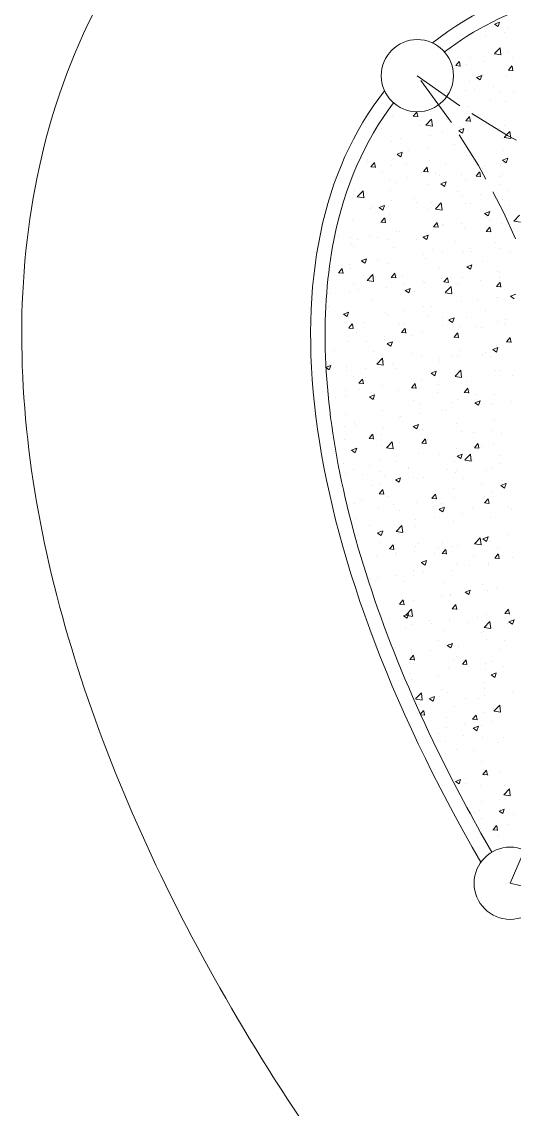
# Model space of a CAD drawing. Header units: millimetres. Extents: x 204 to 540, y 123 to 306.
# Drawn here: x 204.43 to 207.84, y 154.02 to 161.54 of the extents above; entities that cross this region are included whole.
import ezdxf

# ---------------------------------------------------------------- set-up
doc = ezdxf.new("R2010")
doc.units = ezdxf.units.MM
doc.header["$LTSCALE"] = 0.03
doc.linetypes.add('ACAD_ISO02W100', pattern=[15, 12, -3])
for name, color, linetype, lineweight in [('Banquetas', 253, 'Continuous', 0), ('Detalles de pisos', 40, 'Continuous', 0), ('Muros', 254, 'Continuous', 0), ('Proyeccion Trabes', 7, 'ACAD_ISO02W100', 0), ('Áreas verdes', 72, 'Continuous', 0)]:
    doc.layers.add(name, color=color, linetype=linetype, lineweight=lineweight)

msp = doc.modelspace()

# ---------------------------------------------------------------- linework, layer by layer
at = {"layer": 'Banquetas'}
msp.add_open_spline([(205.6832, 162.6535), (205.3916, 162.3619), (205.1467, 162.0247), (204.7695, 161.3057), (204.6364, 160.9251), (204.4668, 160.1546), (204.4295, 159.7644), (204.43, 158.6046), (204.5735, 157.835), (205.0627, 156.3026), (205.4108, 155.5385), (206.2728, 154.0378), (206.7874, 153.3017), (207.725, 152.1647), (208.1089, 151.7427), (208.512, 151.3397)], degree=3, knots=[0, 0, 0, 0, 0.15466, 0.15466, 0.30932, 0.30932, 0.46398, 0.46398, 0.769599, 0.769599, 1.075219, 1.075219, 1.380838, 1.380838, 1.570881, 1.570881, 1.570881, 1.570881], dxfattribs=at)
at = {"layer": 'Detalles de pisos'}
for start_param, end_param in [(5.199091, 6.224485), (6.341885, 7.367276)]:
    msp.add_ellipse((212.7542, 155.5825), major_axis=(-5.6569, 5.6569), ratio=0.5, start_param=start_param, end_param=end_param, dxfattribs=at)
for points, knots in [([(212.5392, 160.6527), (212.3836, 160.7429), (212.2282, 160.8283), (211.3036, 161.3084), (210.5501, 161.583), (209.182, 161.8467), (208.5685, 161.8355), (207.7969, 161.608), (207.5589, 161.489), (207.3561, 161.3334)], [5.202112, 5.202112, 5.202112, 5.202112, 5.276557, 5.276557, 5.646922, 5.646922, 6.017286, 6.017286, 6.217527, 6.217527, 6.217527, 6.217527]), ([(207.0033, 160.9806), (206.8034, 160.7201), (206.6639, 160.4012), (206.4981, 159.5648), (206.511, 159.0178), (206.7533, 157.8192), (206.9825, 157.1682), (207.4222, 156.2677), (207.5477, 156.0328), (207.684, 155.7975)], [6.348833, 6.348833, 6.348833, 6.348833, 6.606014, 6.606014, 6.928843, 6.928843, 7.251671, 7.251671, 7.364254, 7.364254, 7.364254, 7.364254])]:
    msp.add_open_spline(points, degree=3, knots=knots, dxfattribs=at)
at = {"layer": 'Muros'}
for centre in [(207.1681, 161.1686), (207.8115, 155.5825)]:
    msp.add_circle(centre, 0.25, dxfattribs=at)
at = {"layer": 'Proyeccion Trabes'}
for centre, radius, start, end in [((210.5014, 165.5365), 5.4944, 232.65155, 294.20658), ((202.9779, 157.8558), 5.3415, 334.81128, 38.32999), ((206.7298, 149.558), 6.1208, 10.18436, 79.82104)]:
    msp.add_arc(centre, radius, start, end, dxfattribs=at)
at = {"layer": 'Áreas verdes'}
for p, q in [((207.7018, 161.5254), (207.7374, 161.539)), ((207.702, 161.525), (207.7273, 161.5079)), ((207.7274, 161.508), (207.7377, 161.5387)), ((207.6425, 161.4764), (207.6425, 161.4764)), ((207.6431, 161.4497), (207.6431, 161.4497)), ((207.7703, 161.4664), (207.7703, 161.4664)), ((207.7982, 161.4977), (207.7982, 161.4977)), ((207.7022, 161.3209), (207.7418, 161.3622)), ((207.7475, 161.3136), (207.7419, 161.3618)), ((207.3922, 161.3419), (207.3922, 161.3419)), ((207.5355, 161.2961), (207.5355, 161.2961)), ((207.6634, 161.3304), (207.6634, 161.3304)), ((207.7026, 161.3202), (207.7477, 161.3132)), ((207.7921, 161.3286), (207.7921, 161.3286)), ((207.829, 161.2914), (207.829, 161.2914)), ((207.434, 161.2381), (207.4643, 161.2355)), ((207.4342, 161.2383), (207.4587, 161.2674)), ((207.4654, 161.2341), (207.4596, 161.266)), ((207.5094, 161.2493), (207.5094, 161.2493)), ((207.6366, 161.2661), (207.6366, 161.2661)), ((207.7983, 161.2062), (207.8287, 161.2036)), ((207.7985, 161.2064), (207.823, 161.2356)), ((207.8298, 161.2023), (207.8239, 161.2341)), ((207.5782, 161.157), (207.6138, 161.1706)), ((207.5784, 161.1566), (207.6037, 161.1396)), ((207.6038, 161.1396), (207.6141, 161.1703)), ((207.6215, 161.1733), (207.6215, 161.1733)), ((207.7859, 161.1595), (207.7859, 161.1595)), ((207.503, 161.0657), (207.503, 161.0657)), ((207.5293, 161.127), (207.5293, 161.127)), ((207.5645, 161.0708), (207.5645, 161.0708)), ((207.6954, 161.0911), (207.6954, 161.0911)), ((207.7433, 161.0617), (207.7433, 161.0617)), ((207.8357, 161.0594), (207.8357, 161.0594)), ((207.3758, 161.049), (207.3758, 161.049)), ((207.4004, 161.0141), (207.4004, 161.0141)), ((207.447, 161.0109), (207.447, 161.0109)), ((207.6716, 161.0026), (207.6716, 161.0026)), ((207.7797, 160.9904), (207.7797, 160.9904)), ((207.1403, 160.888), (207.1648, 160.9172)), ((207.1716, 160.8839), (207.1657, 160.9158)), ((207.2623, 160.9221), (207.2623, 160.9221)), ((207.5231, 160.9579), (207.5231, 160.9579)), ((206.9211, 160.8355), (206.9211, 160.8355)), ((206.9984, 160.884), (206.9984, 160.884)), ((207.1401, 160.8879), (207.1705, 160.8852)), ((207.2274, 160.8261), (207.267, 160.8673)), ((207.2422, 160.8486), (207.2422, 160.8486)), ((207.2727, 160.8187), (207.2671, 160.8669)), ((207.3693, 160.8654), (207.3693, 160.8654)), ((207.5045, 160.856), (207.5348, 160.8534)), ((207.5047, 160.8561), (207.5291, 160.8853)), ((207.5359, 160.852), (207.5301, 160.8839)), ((207.5617, 160.8907), (207.5617, 160.8907)), ((207.641, 160.8331), (207.641, 160.8331)), ((206.9213, 160.8064), (206.9213, 160.8064)), ((207.1922, 160.8241), (207.1922, 160.8241)), ((207.2278, 160.8253), (207.2729, 160.8183)), ((207.3448, 160.7822), (207.3448, 160.7822)), ((207.4546, 160.7886), (207.4902, 160.8023)), ((207.4548, 160.7882), (207.4801, 160.7712)), ((207.4634, 160.8126), (207.4634, 160.8126)), ((207.4802, 160.7713), (207.4905, 160.802)), ((207.5169, 160.7887), (207.5169, 160.7887)), ((207.7346, 160.8012), (207.7346, 160.8012)), ((207.7696, 160.742), (207.8092, 160.7832)), ((207.7735, 160.8213), (207.7735, 160.8213)), ((207.8148, 160.7346), (207.8092, 160.7829)), ((206.9923, 160.7149), (206.9923, 160.7149)), ((207.0485, 160.7314), (207.0485, 160.7314)), ((207.2561, 160.753), (207.2561, 160.753)), ((207.4281, 160.6903), (207.4281, 160.6903)), ((207.7489, 160.7326), (207.7489, 160.7326)), ((207.7699, 160.7412), (207.8151, 160.7342)), ((206.7877, 160.606), (206.7877, 160.606)), ((207.0278, 160.6248), (207.0634, 160.6384)), ((207.028, 160.6244), (207.0532, 160.6073)), ((207.0534, 160.6074), (207.0637, 160.6381)), ((207.1085, 160.6483), (207.1085, 160.6483)), ((207.2357, 160.665), (207.2357, 160.665)), ((207.5108, 160.6196), (207.5108, 160.6196)), ((207.7674, 160.6522), (207.7674, 160.6522)), ((206.8221, 160.5759), (206.8221, 160.5759)), ((206.8462, 160.5377), (206.8766, 160.535)), ((206.8464, 160.5378), (206.8709, 160.567)), ((206.8777, 160.5337), (206.8718, 160.5655)), ((206.9861, 160.5458), (206.9861, 160.5458)), ((207.0933, 160.5645), (207.0933, 160.5645)), ((207.2108, 160.5059), (207.2353, 160.5351)), ((207.242, 160.5018), (207.2362, 160.5336)), ((207.2499, 160.5839), (207.2499, 160.5839)), ((207.3645, 160.553), (207.3645, 160.553)), ((207.6153, 160.5322), (207.6153, 160.5322)), ((207.62, 160.53), (207.62, 160.53)), ((207.6357, 160.5416), (207.6357, 160.5416)), ((207.7425, 160.549), (207.7425, 160.549)), ((207.7579, 160.5841), (207.7934, 160.5977)), ((207.758, 160.5837), (207.7833, 160.5667)), ((207.7835, 160.5667), (207.7938, 160.5974)), ((206.9292, 160.5077), (206.9292, 160.5077)), ((207.1021, 160.4646), (207.1021, 160.4646)), ((207.2004, 160.4962), (207.2004, 160.4962)), ((207.2106, 160.5058), (207.2409, 160.5031)), ((207.2945, 160.49), (207.2945, 160.49)), ((207.3238, 160.4791), (207.3238, 160.4791)), ((207.4716, 160.4848), (207.4716, 160.4848)), ((207.5749, 160.4739), (207.6053, 160.4712)), ((207.5751, 160.474), (207.5996, 160.5032)), ((207.6064, 160.4699), (207.6005, 160.5018)), ((207.7428, 160.4733), (207.7428, 160.4733)), ((207.7612, 160.483), (207.7612, 160.483)), ((206.7313, 160.3774), (206.7313, 160.3774)), ((206.9749, 160.4479), (206.9749, 160.4479)), ((207.0275, 160.4283), (207.0275, 160.4283)), ((207.2438, 160.4148), (207.2438, 160.4148)), ((207.331, 160.4202), (207.3666, 160.4339)), ((207.3312, 160.4199), (207.3565, 160.4028)), ((207.3566, 160.4029), (207.3669, 160.4336)), ((207.5046, 160.4505), (207.5046, 160.4505)), ((207.7418, 160.4184), (207.7418, 160.4184)), ((206.7211, 160.3177), (206.7211, 160.3177)), ((206.7233, 160.3441), (206.7233, 160.3441)), ((206.7526, 160.3312), (206.7922, 160.3725)), ((206.7529, 160.3305), (206.7981, 160.3235)), ((206.7979, 160.3239), (206.7923, 160.3721)), ((206.9799, 160.3767), (206.9799, 160.3767)), ((206.9922, 160.3063), (206.9922, 160.3063)), ((207.1493, 160.3167), (207.1493, 160.3167)), ((207.4455, 160.3676), (207.4455, 160.3676)), ((207.4816, 160.3318), (207.4816, 160.3318)), ((207.6088, 160.3486), (207.6088, 160.3486)), ((207.755, 160.3139), (207.755, 160.3139)), ((207.8012, 160.3739), (207.8012, 160.3739)), ((206.8413, 160.2475), (206.8413, 160.2475)), ((206.853, 160.2659), (206.853, 160.2659)), ((206.9042, 160.2564), (206.9398, 160.27)), ((206.9044, 160.256), (206.9296, 160.239)), ((206.9298, 160.239), (206.9401, 160.2697)), ((206.9684, 160.2643), (206.9684, 160.2643)), ((207.1608, 160.2896), (207.1608, 160.2896)), ((207.2376, 160.2456), (207.2376, 160.2456)), ((207.2634, 160.2948), (207.2634, 160.2948)), ((207.2948, 160.2472), (207.3343, 160.2884)), ((207.2951, 160.2464), (207.3403, 160.2394)), ((207.34, 160.2398), (207.3344, 160.288)), ((207.4984, 160.2814), (207.4984, 160.2814)), ((207.5346, 160.2833), (207.5346, 160.2833)), ((207.6343, 160.2157), (207.6698, 160.2293)), ((207.6598, 160.1984), (207.6701, 160.2291)), ((207.8058, 160.2719), (207.8058, 160.2719)), ((206.7171, 160.175), (206.7171, 160.175)), ((206.9167, 160.1555), (206.9471, 160.1529)), ((206.9169, 160.1557), (206.9414, 160.1849)), ((206.9482, 160.1516), (206.9423, 160.1834)), ((206.9737, 160.2076), (206.9737, 160.2076)), ((207.2813, 160.1238), (207.3057, 160.153)), ((207.6344, 160.2153), (207.6597, 160.1983)), ((207.6395, 160.1898), (207.6395, 160.1898)), ((207.6676, 160.1736), (207.6676, 160.1736)), ((207.8369, 160.1631), (207.8765, 160.2043)), ((207.8373, 160.1623), (207.8824, 160.1553)), ((207.0272, 160.0892), (207.0272, 160.0892)), ((207.047, 160.0881), (207.047, 160.0881)), ((207.2314, 160.0765), (207.2314, 160.0765)), ((207.2811, 160.1237), (207.3114, 160.121)), ((207.3125, 160.1197), (207.3067, 160.1515)), ((207.3433, 160.139), (207.3433, 160.139)), ((207.348, 160.1315), (207.348, 160.1315)), ((207.4752, 160.1482), (207.4752, 160.1482)), ((207.4922, 160.1123), (207.4922, 160.1123)), ((207.6454, 160.0918), (207.6758, 160.0891)), ((207.6456, 160.0919), (207.6701, 160.1211)), ((207.6769, 160.0878), (207.671, 160.1196)), ((207.7488, 160.1448), (207.7488, 160.1448)), ((206.6221, 160.0581), (206.6221, 160.0581)), ((206.7076, 160.0472), (206.7076, 160.0472)), ((206.711, 160.0059), (206.711, 160.0059)), ((206.7508, 160.0372), (206.7508, 160.0372)), ((206.8348, 160.0639), (206.8348, 160.0639)), ((206.8933, 160.0467), (206.8933, 160.0467)), ((206.9676, 160.0384), (206.9676, 160.0384)), ((207.1645, 160.0352), (207.1645, 160.0352)), ((207.2074, 160.0518), (207.243, 160.0655)), ((207.2076, 160.0515), (207.2329, 160.0344)), ((207.233, 160.0345), (207.2433, 160.0652)), ((207.4357, 160.0238), (207.4357, 160.0238)), ((207.7069, 160.0123), (207.7069, 160.0123)), ((206.7292, 159.9899), (206.7292, 159.9899)), ((207.0004, 159.9784), (207.0004, 159.9784)), ((207.2144, 159.9311), (207.2144, 159.9311)), ((207.2716, 159.967), (207.2716, 159.967)), ((207.3415, 159.9479), (207.3415, 159.9479)), ((207.4861, 159.9432), (207.4861, 159.9432)), ((207.5339, 159.9732), (207.5339, 159.9732)), ((207.5428, 159.9555), (207.5428, 159.9555)), ((207.7426, 159.9757), (207.7426, 159.9757)), ((207.814, 159.9441), (207.814, 159.9441)), ((206.7011, 159.8636), (206.7011, 159.8636)), ((206.7806, 159.888), (206.8162, 159.9017)), ((206.7808, 159.8876), (206.806, 159.8706)), ((206.8062, 159.8707), (206.8165, 159.9014)), ((206.8935, 159.8889), (206.8935, 159.8889)), ((206.9614, 159.8693), (206.9614, 159.8693)), ((207.2252, 159.9074), (207.2252, 159.9074)), ((207.5107, 159.8473), (207.5462, 159.861)), ((207.5362, 159.83), (207.5465, 159.8607)), ((207.6186, 159.8867), (207.6186, 159.8867)), ((206.574, 159.8468), (206.574, 159.8468)), ((206.6228, 159.8053), (206.6532, 159.8026)), ((206.623, 159.8054), (206.6475, 159.8346)), ((206.6543, 159.8013), (206.6484, 159.8332)), ((206.7048, 159.8368), (206.7048, 159.8368)), ((206.7923, 159.7885), (206.7923, 159.7885)), ((206.82, 159.7523), (206.8595, 159.7935)), ((206.8652, 159.7449), (206.8596, 159.7932)), ((206.9874, 159.7736), (207.0119, 159.8027)), ((207.0186, 159.7694), (207.0128, 159.8013)), ((207.026, 159.785), (207.026, 159.785)), ((207.0634, 159.777), (207.0634, 159.777)), ((207.3223, 159.8358), (207.3223, 159.8358)), ((207.5108, 159.847), (207.5361, 159.8299)), ((207.7211, 159.8151), (207.7211, 159.8151)), ((207.7365, 159.8066), (207.7365, 159.8066)), ((206.7298, 159.7341), (206.7298, 159.7341)), ((206.8203, 159.7515), (206.8655, 159.7445)), ((206.9872, 159.7734), (207.0175, 159.7708)), ((207.0807, 159.7308), (207.0807, 159.7308)), ((207.2079, 159.7475), (207.2079, 159.7475)), ((207.2191, 159.7383), (207.2191, 159.7383)), ((207.3346, 159.7655), (207.3346, 159.7655)), ((207.3515, 159.7415), (207.3819, 159.7389)), ((207.3517, 159.7417), (207.3762, 159.7709)), ((207.3621, 159.6682), (207.4017, 159.7095)), ((207.383, 159.7376), (207.3771, 159.7694)), ((207.4003, 159.7728), (207.4003, 159.7728)), ((207.4074, 159.6608), (207.4018, 159.7091)), ((207.444, 159.7243), (207.444, 159.7243)), ((207.4799, 159.7741), (207.4799, 159.7741)), ((207.6058, 159.7541), (207.6058, 159.7541)), ((207.7159, 159.7097), (207.7463, 159.707)), ((207.7161, 159.7098), (207.7406, 159.739)), ((207.7403, 159.7752), (207.7403, 159.7752)), ((207.7474, 159.7057), (207.7415, 159.7375)), ((206.5675, 159.6632), (206.5675, 159.6632)), ((206.6986, 159.6677), (206.6986, 159.6677)), ((206.7599, 159.6885), (206.7599, 159.6885)), ((206.9552, 159.7002), (206.9552, 159.7002)), ((207.0838, 159.6835), (207.1194, 159.6971)), ((207.084, 159.6831), (207.1093, 159.6661)), ((207.1094, 159.6661), (207.1197, 159.6968)), ((207.1478, 159.6735), (207.1478, 159.6735)), ((207.3625, 159.6675), (207.4076, 159.6604)), ((207.7147, 159.6315), (207.7147, 159.6315)), ((207.7303, 159.6375), (207.7303, 159.6375)), ((207.8139, 159.6428), (207.8495, 159.6564)), ((207.8141, 159.6424), (207.8393, 159.6254)), ((206.5552, 159.5717), (206.5552, 159.5717)), ((206.8515, 159.6226), (206.8515, 159.6226)), ((207.2129, 159.5692), (207.2129, 159.5692)), ((207.2667, 159.5725), (207.2667, 159.5725)), ((207.4737, 159.605), (207.4737, 159.605)), ((207.5875, 159.6147), (207.5875, 159.6147)), ((206.6263, 159.4882), (206.6263, 159.4882)), ((206.657, 159.5196), (206.6926, 159.5333)), ((206.6572, 159.5193), (206.6824, 159.5022)), ((206.6826, 159.5023), (206.6929, 159.533)), ((206.6924, 159.4986), (206.6924, 159.4986)), ((206.6933, 159.5289), (206.6933, 159.5289)), ((206.9471, 159.5304), (206.9471, 159.5304)), ((206.949, 159.5311), (206.949, 159.5311)), ((206.9645, 159.5174), (206.9645, 159.5174)), ((207.0743, 159.5471), (207.0743, 159.5471)), ((207.2357, 159.506), (207.2357, 159.506)), ((207.3418, 159.4957), (207.3418, 159.4957)), ((207.3871, 159.4789), (207.4226, 159.4926)), ((207.3872, 159.4786), (207.4125, 159.4615)), ((207.4126, 159.4616), (207.4229, 159.4923)), ((207.5069, 159.4945), (207.5069, 159.4945)), ((207.638, 159.5465), (207.638, 159.5465)), ((207.7781, 159.483), (207.7781, 159.483)), ((206.6933, 159.4232), (206.7237, 159.4205)), ((206.6935, 159.4233), (206.718, 159.4525)), ((206.7248, 159.4192), (206.7189, 159.4511)), ((206.8004, 159.4606), (206.8004, 159.4606)), ((207.0455, 159.4448), (207.0455, 159.4448)), ((207.0579, 159.3914), (207.0823, 159.4206)), ((207.0716, 159.4492), (207.0716, 159.4492)), ((207.0891, 159.3873), (207.0832, 159.4192)), ((207.2067, 159.4001), (207.2067, 159.4001)), ((207.3428, 159.4377), (207.3428, 159.4377)), ((207.4538, 159.4144), (207.4538, 159.4144)), ((207.4675, 159.4359), (207.4675, 159.4359)), ((207.581, 159.4311), (207.581, 159.4311)), ((207.614, 159.4263), (207.614, 159.4263)), ((207.7241, 159.4684), (207.7241, 159.4684)), ((207.7734, 159.4564), (207.7734, 159.4564)), ((206.6863, 159.3295), (206.6863, 159.3295)), ((206.7493, 159.394), (206.7493, 159.394)), ((206.8135, 159.33), (206.8135, 159.33)), ((206.9406, 159.3468), (206.9406, 159.3468)), ((206.9428, 159.362), (206.9428, 159.362)), ((206.9602, 159.3151), (206.9958, 159.3287)), ((206.9858, 159.2978), (206.9961, 159.3285)), ((207.0577, 159.3913), (207.088, 159.3887)), ((207.133, 159.3721), (207.133, 159.3721)), ((207.422, 159.3594), (207.4524, 159.3568)), ((207.4222, 159.3596), (207.4467, 159.3888)), ((207.4535, 159.3555), (207.4476, 159.3873)), ((207.7864, 159.3276), (207.8168, 159.3249)), ((207.7866, 159.3277), (207.8111, 159.3569)), ((207.8179, 159.3236), (207.812, 159.3554)), ((206.5923, 159.2706), (206.5923, 159.2706)), ((206.8634, 159.2592), (206.8634, 159.2592)), ((206.9604, 159.3147), (206.9857, 159.2977)), ((207.4613, 159.2668), (207.4613, 159.2668)), ((207.6398, 159.2561), (207.6398, 159.2561)), ((207.6903, 159.2744), (207.7259, 159.2881)), ((207.6904, 159.274), (207.7157, 159.257)), ((207.7159, 159.2571), (207.7262, 159.2878)), ((207.7179, 159.2993), (207.7179, 159.2993)), ((206.8873, 159.1734), (206.9269, 159.2146)), ((206.9326, 159.166), (206.927, 159.2142)), ((206.9367, 159.1929), (206.9367, 159.1929)), ((207.1346, 159.2477), (207.1346, 159.2477)), ((207.2005, 159.231), (207.2005, 159.231)), ((207.3202, 159.214), (207.3202, 159.214)), ((207.3208, 159.1926), (207.3208, 159.1926)), ((207.4058, 159.2363), (207.4058, 159.2363)), ((207.4474, 159.2307), (207.4474, 159.2307)), ((207.6171, 159.2434), (207.6171, 159.2434)), ((207.677, 159.2248), (207.677, 159.2248)), ((206.5361, 159.1523), (206.569, 159.1649)), ((206.5363, 159.149), (206.5588, 159.1338)), ((206.559, 159.1339), (206.5693, 159.1646)), ((206.6798, 159.1297), (206.6798, 159.1297)), ((206.6801, 159.1604), (206.6801, 159.1604)), ((206.807, 159.1464), (206.807, 159.1464)), ((206.8876, 159.1726), (206.9328, 159.1656)), ((206.9994, 159.1718), (206.9994, 159.1718)), ((207.0245, 159.1417), (207.0245, 159.1417)), ((207.2635, 159.1106), (207.299, 159.1242)), ((207.2636, 159.1102), (207.2889, 159.0932)), ((207.289, 159.0932), (207.2993, 159.1239)), ((207.4295, 159.0893), (207.469, 159.1305)), ((207.4747, 159.0819), (207.4691, 159.1301)), ((207.7118, 159.1302), (207.7118, 159.1302)), ((207.7388, 159.1319), (207.7388, 159.1319)), ((206.7283, 159.0909), (206.7283, 159.0909)), ((206.7638, 159.0411), (206.7941, 159.0384)), ((206.764, 159.0412), (206.7885, 159.0704)), ((206.7952, 159.0371), (206.7894, 159.0689)), ((206.9305, 159.0238), (206.9305, 159.0238)), ((207.1283, 159.0093), (207.1528, 159.0385)), ((207.1463, 159.0302), (207.1463, 159.0302)), ((207.1596, 159.0052), (207.1537, 159.0371)), ((207.1943, 159.0619), (207.1943, 159.0619)), ((207.3137, 159.0304), (207.3137, 159.0304)), ((207.4298, 159.0885), (207.475, 159.0815)), ((207.4425, 159.081), (207.4425, 159.081)), ((207.4552, 159.0976), (207.4552, 159.0976)), ((207.5061, 159.0557), (207.5061, 159.0557)), ((207.827, 159.0979), (207.827, 159.0979)), ((206.6739, 158.9913), (206.6739, 158.9913)), ((206.7645, 158.9996), (206.7645, 158.9996)), ((206.8366, 158.9467), (206.8722, 158.9604)), ((206.85, 158.9793), (206.85, 158.9793)), ((206.8622, 158.9294), (206.8725, 158.9601)), ((206.8657, 158.9714), (206.8657, 158.9714)), ((207.0357, 158.9881), (207.0357, 158.9881)), ((207.1281, 159.0092), (207.1585, 159.0065)), ((207.1866, 159.0136), (207.1866, 159.0136)), ((207.3069, 158.9767), (207.3069, 158.9767)), ((207.4925, 158.9773), (207.5229, 158.9747)), ((207.4927, 158.9775), (207.5172, 159.0066)), ((207.524, 158.9733), (207.5181, 159.0052)), ((207.5781, 158.9652), (207.5781, 158.9652)), ((207.7056, 158.9611), (207.7056, 158.9611)), ((206.6004, 158.9428), (206.6004, 158.9428)), ((206.6733, 158.9461), (206.6733, 158.9461)), ((206.8368, 158.9464), (206.8621, 158.9293)), ((206.8716, 158.9314), (206.8716, 158.9314)), ((207.1428, 158.9199), (207.1428, 158.9199)), ((207.1882, 158.8928), (207.1882, 158.8928)), ((207.414, 158.9084), (207.414, 158.9084)), ((207.449, 158.9285), (207.449, 158.9285)), ((207.5667, 158.906), (207.6023, 158.9197)), ((207.5668, 158.9057), (207.5921, 158.8886)), ((207.5923, 158.8887), (207.6026, 158.9194)), ((207.6365, 158.9033), (207.6365, 158.9033)), ((207.6852, 158.897), (207.6852, 158.897)), ((207.6933, 158.8976), (207.6933, 158.8976)), ((207.8205, 158.9143), (207.8205, 158.9143)), ((206.6677, 158.8222), (206.6677, 158.8222)), ((206.9243, 158.8547), (206.9243, 158.8547)), ((207.044, 158.8015), (207.044, 158.8015)), ((207.0529, 158.8133), (207.0529, 158.8133)), ((207.1801, 158.83), (207.1801, 158.83)), ((207.3403, 158.8524), (207.3403, 158.8524)), ((207.3725, 158.8553), (207.3725, 158.8553)), ((206.6635, 158.7414), (206.6635, 158.7414)), ((206.7321, 158.771), (206.7321, 158.771)), ((206.7478, 158.7507), (206.7478, 158.7507)), ((206.9346, 158.7299), (206.9346, 158.7299)), ((207.1398, 158.7422), (207.1754, 158.7558)), ((207.14, 158.7418), (207.1653, 158.7248)), ((207.1654, 158.7249), (207.1757, 158.7556)), ((207.182, 158.7237), (207.182, 158.7237)), ((207.4428, 158.7594), (207.4428, 158.7594)), ((207.6994, 158.7919), (207.6994, 158.7919)), ((206.6615, 158.653), (206.6615, 158.653)), ((206.8343, 158.659), (206.8646, 158.6563)), ((206.8345, 158.6591), (206.859, 158.6883)), ((206.8657, 158.655), (206.8598, 158.6868)), ((206.9181, 158.6856), (206.9181, 158.6856)), ((207.1988, 158.6272), (207.2233, 158.6564)), ((207.2058, 158.7185), (207.2058, 158.7185)), ((207.2301, 158.6231), (207.2242, 158.655)), ((207.2389, 158.655), (207.2389, 158.655)), ((207.477, 158.707), (207.477, 158.707)), ((207.5597, 158.6972), (207.5597, 158.6972)), ((207.6869, 158.714), (207.6869, 158.714)), ((207.7482, 158.6955), (207.7482, 158.6955)), ((206.713, 158.5783), (206.7486, 158.592)), ((206.7132, 158.578), (206.7384, 158.5609)), ((206.7386, 158.561), (206.7489, 158.5917)), ((206.9193, 158.6129), (206.9193, 158.6129)), ((206.9547, 158.5944), (206.9942, 158.6357)), ((206.955, 158.5937), (207.0002, 158.5867)), ((206.9999, 158.587), (206.9943, 158.6353)), ((207.0465, 158.6296), (207.0465, 158.6296)), ((207.1986, 158.6271), (207.229, 158.6244)), ((207.4366, 158.5903), (207.4366, 158.5903)), ((207.563, 158.5952), (207.5934, 158.5926)), ((207.5632, 158.5953), (207.5877, 158.6245)), ((207.5945, 158.5912), (207.5886, 158.6231)), ((207.6156, 158.6002), (207.6156, 158.6002)), ((207.6932, 158.6228), (207.6932, 158.6228)), ((206.912, 158.5165), (206.912, 158.5165)), ((207.023, 158.4984), (207.023, 158.4984)), ((207.1758, 158.5545), (207.1758, 158.5545)), ((207.3193, 158.5493), (207.3193, 158.5493)), ((207.426, 158.4969), (207.426, 158.4969)), ((207.4431, 158.5377), (207.4786, 158.5513)), ((207.4432, 158.5373), (207.4685, 158.5203)), ((207.4687, 158.5203), (207.479, 158.551)), ((207.4968, 158.5103), (207.5364, 158.5516)), ((207.4972, 158.5096), (207.5423, 158.5026)), ((207.5421, 158.503), (207.5365, 158.5512)), ((207.5532, 158.5136), (207.5532, 158.5136)), ((207.7456, 158.5389), (207.7456, 158.5389)), ((206.6554, 158.4839), (206.6554, 158.4839)), ((206.7268, 158.4476), (206.7268, 158.4476)), ((206.8357, 158.4703), (206.8357, 158.4703)), ((206.9128, 158.4293), (206.9128, 158.4293)), ((207.1052, 158.4546), (207.1052, 158.4546)), ((207.1069, 158.4589), (207.1069, 158.4589)), ((207.3781, 158.4474), (207.3781, 158.4474)), ((207.441, 158.4378), (207.441, 158.4378)), ((207.6493, 158.436), (207.6493, 158.436)), ((207.6871, 158.4537), (207.6871, 158.4537)), ((207.7373, 158.4886), (207.7373, 158.4886)), ((206.6716, 158.4136), (206.6716, 158.4136)), ((206.7857, 158.4125), (206.7857, 158.4125)), ((206.9058, 158.3473), (206.9058, 158.3473)), ((206.9428, 158.4021), (206.9428, 158.4021)), ((207.0162, 158.3738), (207.0518, 158.3875)), ((207.0164, 158.3735), (207.0417, 158.3564)), ((207.0418, 158.3565), (207.0521, 158.3872)), ((207.1448, 158.3869), (207.1448, 158.3869)), ((207.1696, 158.3854), (207.1696, 158.3854)), ((207.214, 158.3906), (207.214, 158.3906)), ((207.4305, 158.4212), (207.4305, 158.4212)), ((207.4852, 158.3792), (207.4852, 158.3792)), ((207.7463, 158.3331), (207.7819, 158.3468)), ((207.7564, 158.3677), (207.7564, 158.3677)), ((207.7719, 158.3158), (207.7822, 158.3465)), ((206.8485, 158.3361), (206.8485, 158.3361)), ((206.9048, 158.2769), (206.9351, 158.2742)), ((206.905, 158.277), (206.9294, 158.3062)), ((206.9362, 158.2729), (206.9303, 158.3047)), ((207.2693, 158.2451), (207.2938, 158.2743)), ((207.2924, 158.2965), (207.2924, 158.2965)), ((207.3006, 158.241), (207.2947, 158.2728)), ((207.4196, 158.3132), (207.4196, 158.3132)), ((207.612, 158.3386), (207.612, 158.3386)), ((207.6809, 158.2846), (207.6809, 158.2846)), ((207.7465, 158.3328), (207.7717, 158.3157)), ((206.7346, 158.2121), (206.7346, 158.2121)), ((206.7792, 158.2289), (206.7792, 158.2289)), ((206.9716, 158.2543), (206.9716, 158.2543)), ((207.0058, 158.2007), (207.0058, 158.2007)), ((207.1635, 158.2163), (207.1635, 158.2163)), ((207.2691, 158.245), (207.2995, 158.2423)), ((207.3388, 158.2091), (207.3388, 158.2091)), ((207.4243, 158.2521), (207.4243, 158.2521)), ((207.6335, 158.2131), (207.6639, 158.2104)), ((207.6337, 158.2132), (207.6582, 158.2424)), ((207.635, 158.26), (207.635, 158.26)), ((207.6649, 158.2091), (207.6591, 158.241)), ((206.8996, 158.1782), (206.8996, 158.1782)), ((207.0425, 158.1583), (207.0425, 158.1583)), ((207.277, 158.1892), (207.277, 158.1892)), ((207.3195, 158.1693), (207.355, 158.1829)), ((207.3196, 158.1689), (207.3449, 158.1519)), ((207.3451, 158.1519), (207.3554, 158.1826)), ((207.4783, 158.1382), (207.4783, 158.1382)), ((207.5482, 158.1777), (207.5482, 158.1777)), ((207.7992, 158.1804), (207.7992, 158.1804)), ((207.8194, 158.1663), (207.8194, 158.1663)), ((206.7463, 158.1074), (206.7463, 158.1074)), ((206.8379, 158.0539), (206.8379, 158.0539)), ((207.022, 158.0155), (207.0616, 158.0567)), ((207.0673, 158.0081), (207.0617, 158.0564)), ((207.1573, 158.0472), (207.1573, 158.0472)), ((207.1588, 158.0961), (207.1588, 158.0961)), ((207.2859, 158.1129), (207.2859, 158.1129)), ((207.4181, 158.083), (207.4181, 158.083)), ((207.6747, 158.1155), (207.6747, 158.1155)), ((206.8926, 158.0054), (206.9282, 158.0191)), ((206.8928, 158.0051), (206.9181, 157.988)), ((206.8934, 158.0091), (206.8934, 158.0091)), ((206.9182, 157.9881), (206.9285, 158.0188)), ((207.0223, 158.0147), (207.0675, 158.0077)), ((207.5642, 157.9314), (207.6037, 157.9726)), ((207.6094, 157.924), (207.6038, 157.9723)), ((207.6227, 157.9647), (207.6583, 157.9784)), ((207.6483, 157.9474), (207.6586, 157.9781)), ((207.6655, 157.9801), (207.6655, 157.9801)), ((207.7927, 157.9968), (207.7927, 157.9968)), ((206.9069, 157.9411), (206.9069, 157.9411)), ((206.9754, 157.8949), (206.9999, 157.9241)), ((207.0067, 157.8908), (207.0008, 157.9226)), ((207.0251, 157.8958), (207.0251, 157.8958)), ((207.1523, 157.9125), (207.1523, 157.9125)), ((207.1781, 157.9296), (207.1781, 157.9296)), ((207.3178, 157.906), (207.3178, 157.906)), ((207.3447, 157.9378), (207.3447, 157.9378)), ((207.4119, 157.9139), (207.4119, 157.9139)), ((207.4493, 157.9182), (207.4493, 157.9182)), ((207.5645, 157.9306), (207.6097, 157.9236)), ((207.6141, 157.9569), (207.6141, 157.9569)), ((207.6229, 157.9644), (207.6481, 157.9473)), ((207.6685, 157.9464), (207.6685, 157.9464)), ((207.7204, 157.9067), (207.7204, 157.9067)), ((206.8873, 157.84), (206.8873, 157.84)), ((206.9752, 157.8947), (207.0056, 157.8921)), ((207.014, 157.8728), (207.014, 157.8728)), ((207.0215, 157.8552), (207.0215, 157.8552)), ((207.1511, 157.8781), (207.1511, 157.8781)), ((207.2852, 157.8614), (207.2852, 157.8614)), ((207.3396, 157.8629), (207.37, 157.8602)), ((207.3398, 157.863), (207.3643, 157.8922)), ((207.3711, 157.8589), (207.3652, 157.8907)), ((207.5564, 157.8499), (207.5564, 157.8499)), ((207.704, 157.831), (207.7343, 157.8283)), ((207.7042, 157.8311), (207.7287, 157.8603)), ((207.7354, 157.827), (207.7295, 157.8588)), ((207.7358, 157.8453), (207.7358, 157.8453)), ((207.8276, 157.8385), (207.8276, 157.8385)), ((207.1959, 157.8009), (207.2314, 157.8146)), ((207.196, 157.8005), (207.2213, 157.7835)), ((207.2214, 157.7836), (207.2317, 157.8143)), ((207.4058, 157.7448), (207.4058, 157.7448)), ((207.4395, 157.7945), (207.4395, 157.7945)), ((207.5319, 157.7797), (207.5319, 157.7797)), ((207.6591, 157.7965), (207.6591, 157.7965)), ((207.6623, 157.7773), (207.6623, 157.7773)), ((206.847, 157.6928), (206.847, 157.6928)), ((206.8811, 157.6709), (206.8811, 157.6709)), ((206.8915, 157.6954), (206.8915, 157.6954)), ((207.0187, 157.7122), (207.0187, 157.7122)), ((207.077, 157.6714), (207.077, 157.6714)), ((207.1433, 157.7436), (207.1433, 157.7436)), ((207.1449, 157.709), (207.1449, 157.709)), ((207.2111, 157.7375), (207.2111, 157.7375)), ((207.3482, 157.6599), (207.3482, 157.6599)), ((207.4991, 157.5964), (207.5347, 157.61)), ((207.4993, 157.596), (207.5245, 157.579)), ((207.5247, 157.579), (207.535, 157.6097)), ((207.5254, 157.5961), (207.5254, 157.5961)), ((207.6194, 157.6485), (207.6194, 157.6485)), ((207.6335, 157.6167), (207.6335, 157.6167)), ((207.6562, 157.6082), (207.6562, 157.6082)), ((207.7178, 157.6214), (207.7178, 157.6214)), ((207.0459, 157.5128), (207.0704, 157.5419)), ((207.0772, 157.5086), (207.0713, 157.5405)), ((207.0774, 157.5371), (207.0774, 157.5371)), ((207.1387, 157.5399), (207.1387, 157.5399)), ((207.3373, 157.5659), (207.3373, 157.5659)), ((207.3982, 157.5794), (207.3982, 157.5794)), ((207.3996, 157.5757), (207.3996, 157.5757)), ((206.885, 157.5118), (206.885, 157.5118)), ((207.041, 157.515), (207.041, 157.515)), ((207.0457, 157.5126), (207.0761, 157.51)), ((207.0723, 157.4325), (207.1078, 157.4462)), ((207.0894, 157.4366), (207.1289, 157.4778)), ((207.0978, 157.4152), (207.1081, 157.4459)), ((207.1346, 157.4292), (207.129, 157.4774)), ((207.4101, 157.4807), (207.4405, 157.4781)), ((207.4103, 157.4809), (207.4348, 157.5101)), ((207.4415, 157.4768), (207.4357, 157.5086)), ((207.7745, 157.4489), (207.8048, 157.4462)), ((207.7747, 157.449), (207.7992, 157.4782)), ((207.8059, 157.4449), (207.8, 157.4767)), ((206.9781, 157.4118), (206.9781, 157.4118)), ((207.0724, 157.4322), (207.0977, 157.4151)), ((207.0897, 157.4358), (207.1349, 157.4288)), ((207.1326, 157.3708), (207.1326, 157.3708)), ((207.2493, 157.4003), (207.2493, 157.4003)), ((207.2646, 157.379), (207.2646, 157.379)), ((207.3918, 157.3957), (207.3918, 157.3957)), ((207.3934, 157.4065), (207.3934, 157.4065)), ((207.5205, 157.3889), (207.5205, 157.3889)), ((207.5842, 157.4211), (207.5842, 157.4211)), ((207.6315, 157.3525), (207.6711, 157.3937)), ((207.65, 157.4391), (207.65, 157.4391)), ((207.6768, 157.3451), (207.6712, 157.3933)), ((207.7916, 157.3774), (207.7916, 157.3774)), ((207.8023, 157.3918), (207.8379, 157.4055)), ((207.8025, 157.3915), (207.8278, 157.3744)), ((207.8279, 157.3745), (207.8382, 157.4052)), ((207.0852, 157.3436), (207.0852, 157.3436)), ((207.3564, 157.3321), (207.3564, 157.3321)), ((207.6126, 157.3136), (207.6126, 157.3136)), ((207.6276, 157.3207), (207.6276, 157.3207)), ((207.6319, 157.3517), (207.677, 157.3447)), ((207.3163, 157.2627), (207.3163, 157.2627)), ((207.3755, 157.228), (207.4111, 157.2416)), ((207.3757, 157.2276), (207.4009, 157.2106)), ((207.3872, 157.2374), (207.3872, 157.2374)), ((207.4011, 157.2107), (207.4114, 157.2414)), ((207.4505, 157.2207), (207.4505, 157.2207)), ((207.6438, 157.27), (207.6438, 157.27)), ((207.7714, 157.2629), (207.7714, 157.2629)), ((207.02, 157.2119), (207.02, 157.2119)), ((207.1164, 157.1306), (207.1409, 157.1598)), ((207.1264, 157.2017), (207.1264, 157.2017)), ((207.131, 157.1786), (207.131, 157.1786)), ((207.1477, 157.1265), (207.1418, 157.1584)), ((207.2581, 157.1954), (207.2581, 157.1954)), ((207.438, 157.1512), (207.438, 157.1512)), ((207.7343, 157.2021), (207.7343, 157.2021)), ((207.1162, 157.1305), (207.1466, 157.1279)), ((207.1418, 157.1004), (207.1418, 157.1004)), ((207.1482, 157.1421), (207.1482, 157.1421)), ((207.381, 157.0683), (207.381, 157.0683)), ((207.4194, 157.1307), (207.4194, 157.1307)), ((207.4806, 157.0986), (207.5109, 157.096)), ((207.4808, 157.0988), (207.5053, 157.128)), ((207.512, 157.0947), (207.5061, 157.1265)), ((207.6376, 157.1008), (207.6376, 157.1008)), ((207.6906, 157.1192), (207.6906, 157.1192)), ((207.7649, 157.0793), (207.7649, 157.0793)), ((207.1202, 157.0326), (207.1202, 157.0326)), ((207.1245, 156.995), (207.1245, 156.995)), ((207.3169, 157.0203), (207.3169, 157.0203)), ((207.6377, 157.0626), (207.6377, 157.0626)), ((207.6787, 157.0235), (207.7143, 157.0371)), ((207.6789, 157.0231), (207.7042, 157.0061)), ((207.7043, 157.0061), (207.7146, 157.0368)), ((207.3358, 156.9226), (207.3358, 156.9226)), ((207.6315, 156.9317), (207.6315, 156.9317)), ((207.632, 156.9734), (207.632, 156.9734)), ((207.1567, 156.8576), (207.1963, 156.8989)), ((207.157, 156.8569), (207.2022, 156.8499)), ((207.202, 156.8502), (207.1964, 156.8985)), ((207.2519, 156.8596), (207.2875, 156.8733)), ((207.2521, 156.8593), (207.2773, 156.8422)), ((207.2775, 156.8423), (207.2878, 156.873)), ((207.3205, 156.8711), (207.3205, 156.8711)), ((207.3749, 156.8992), (207.3749, 156.8992)), ((207.5041, 156.8622), (207.5041, 156.8622)), ((207.5916, 156.8596), (207.5916, 156.8596)), ((207.6313, 156.879), (207.6313, 156.879)), ((207.8237, 156.9043), (207.8237, 156.9043)), ((207.1833, 156.82), (207.1833, 156.82)), ((207.1899, 156.7521), (207.2114, 156.7777)), ((207.2181, 156.7444), (207.2123, 156.7763)), ((207.4276, 156.8028), (207.4276, 156.8028)), ((207.6988, 156.7914), (207.6988, 156.7914)), ((207.6989, 156.7735), (207.7384, 156.8148)), ((207.6992, 156.7728), (207.7444, 156.7658)), ((207.7441, 156.7662), (207.7385, 156.8144)), ((207.1918, 156.748), (207.2171, 156.7457)), ((207.3687, 156.7301), (207.3687, 156.7301)), ((207.5511, 156.7165), (207.5814, 156.7139)), ((207.5513, 156.7167), (207.5758, 156.7458)), ((207.5825, 156.7125), (207.5766, 156.7444)), ((207.6253, 156.7626), (207.6253, 156.7626)), ((207.69, 156.7039), (207.69, 156.7039)), ((207.3148, 156.6195), (207.3148, 156.6195)), ((207.3704, 156.6619), (207.3704, 156.6619)), ((207.4976, 156.6786), (207.4976, 156.6786)), ((207.5551, 156.6551), (207.5907, 156.6687)), ((207.5553, 156.6547), (207.5806, 156.6377)), ((207.5807, 156.6378), (207.591, 156.6685)), ((207.6111, 156.6703), (207.6111, 156.6703)), ((207.3625, 156.561), (207.3625, 156.561)), ((207.4906, 156.6014), (207.4906, 156.6014)), ((207.6191, 156.5935), (207.6191, 156.5935)), ((207.7328, 156.5588), (207.7328, 156.5588)), ((207.7618, 156.5899), (207.7618, 156.5899)), ((207.364, 156.4782), (207.364, 156.4782)), ((207.4365, 156.5079), (207.4365, 156.5079)), ((207.5564, 156.5036), (207.5564, 156.5036)), ((207.6129, 156.4244), (207.6129, 156.4244)), ((207.3917, 156.3418), (207.3917, 156.3418)), ((207.6215, 156.3344), (207.6519, 156.3317)), ((207.6218, 156.3345), (207.6462, 156.3637)), ((207.6305, 156.3302), (207.6305, 156.3302)), ((207.653, 156.3304), (207.6471, 156.3623)), ((207.6628, 156.3304), (207.6628, 156.3304)), ((207.7436, 156.3454), (207.7436, 156.3454)), ((207.4227, 156.3032), (207.4227, 156.3032)), ((207.4315, 156.2867), (207.4671, 156.3004)), ((207.4317, 156.2864), (207.4569, 156.2693)), ((207.4571, 156.2694), (207.4674, 156.3001)), ((207.4988, 156.2736), (207.4988, 156.2736)), ((207.6068, 156.2553), (207.6068, 156.2553)), ((207.7699, 156.2621), (207.7699, 156.2621)), ((207.7662, 156.1946), (207.8058, 156.2358)), ((207.7665, 156.1938), (207.8117, 156.1868)), ((207.8115, 156.1872), (207.8059, 156.2355)), ((207.6099, 156.1451), (207.6099, 156.1451)), ((207.7348, 156.0822), (207.7703, 156.0958)), ((207.7371, 156.1618), (207.7371, 156.1618)), ((207.7603, 156.0649), (207.7706, 156.0956)), ((207.5618, 156.0721), (207.5618, 156.0721)), ((207.6006, 156.0862), (207.6006, 156.0862)), ((207.6096, 156.027), (207.6096, 156.027)), ((207.7349, 156.0818), (207.7602, 156.0648)), ((207.8329, 156.0607), (207.8329, 156.0607)), ((207.6035, 155.9615), (207.6035, 155.9615)), ((207.692, 155.9523), (207.7224, 155.9496)), ((207.6922, 155.9524), (207.7167, 155.9816)), ((207.7235, 155.9483), (207.7176, 155.9802)), ((207.7959, 155.9868), (207.7959, 155.9868)), ((207.7313, 155.9155), (207.7313, 155.9155)), ((207.734, 155.8011), (207.734, 155.8011))]:
    msp.add_line(p, q, dxfattribs=at)

doc.saveas('drawing.dxf')
